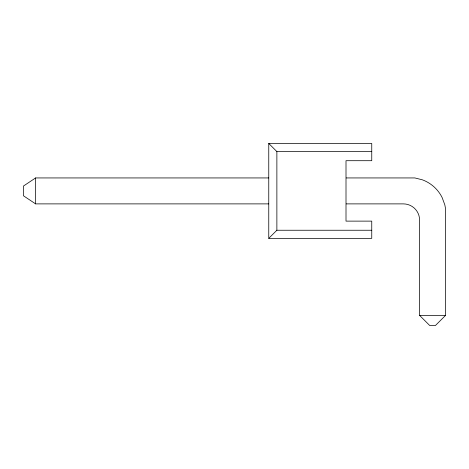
<?xml version="1.0" encoding="UTF-8"?>
<svg xmlns="http://www.w3.org/2000/svg" width="469" height="469" viewBox="0 0 469 469"><rect width="100%" height="100%" fill="white"/><g stroke="black" fill="none" stroke-linecap="round" stroke-linejoin="round"><path stroke-width="0.7" d="M268.76 238.352L371.753 238.352L371.753 221.122L346.005 221.122L346.005 160.703L371.753 160.703L371.753 143.473L268.76 143.473L268.76 238.352L276.874 230.244L371.753 230.244M346.251 177.939L414.848 177.939L422.37 179.815A35.937 35.937 0 0 1 442.132 197.549L444.811 204.824L445.55 208.635L445.55 315.391L435.414 325.527L429.739 325.527L419.597 315.391L419.597 220.108A16.222 16.222 0 0 0 403.381 203.886L346.251 203.886M268.76 177.939L35.615 177.939L23.45 186.046L23.45 195.778L35.615 203.886L268.76 203.886M268.76 143.473L276.874 151.581L371.753 151.581M419.597 315.391L445.55 315.391M276.874 151.581L276.874 230.244M35.615 177.939L35.615 203.886"/></g></svg>
